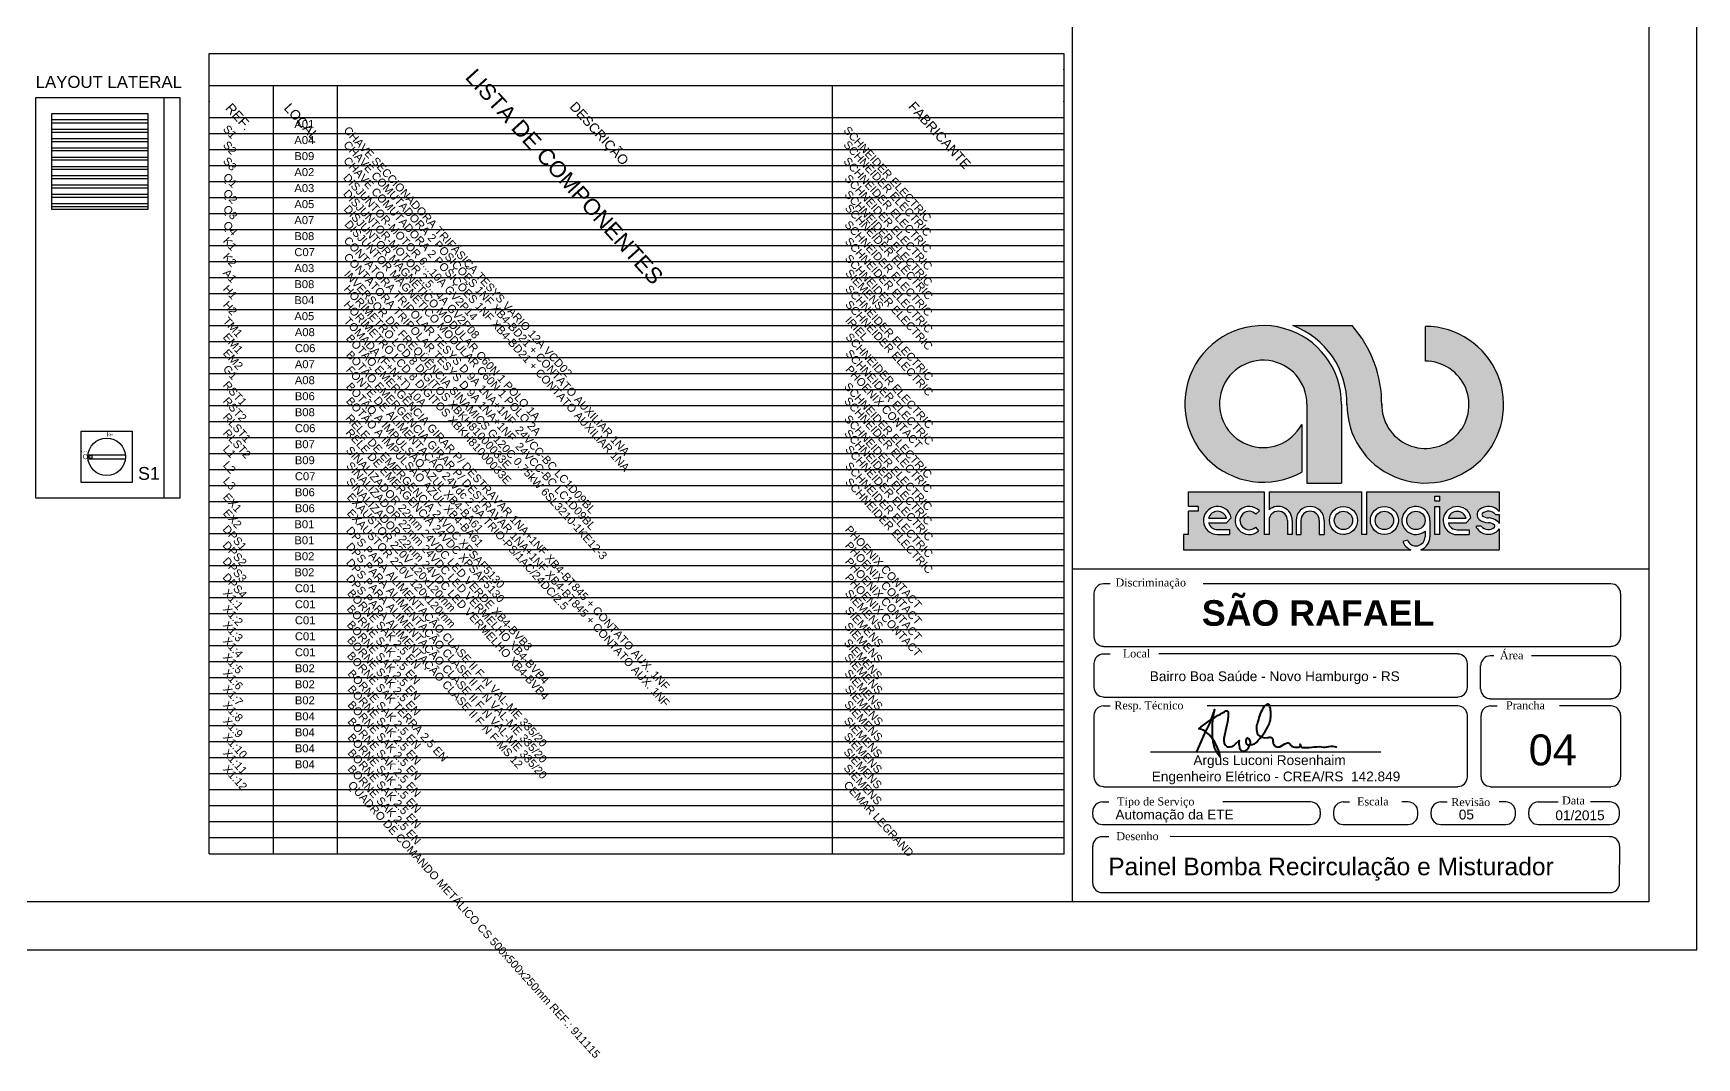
# Model space of a CAD drawing. Header units: millimetres. Extents: x 100 to 940, y 37 to 694.
# Drawn here: x 420 to 940, y 66 to 386 of the extents above; entities that cross this region are included whole.
import ezdxf

# ---------------------------------------------------------------- set-up
doc = ezdxf.new("R2010")
doc.units = ezdxf.units.MM
doc.layers.add('selo', color=7, linetype='Continuous')
doc.styles.add('Notes', font='arial.ttf', dxfattribs={"height": 3})
doc.styles.get("Standard").update_dxf_attribs({"font": 'arial.ttf'})

msp = doc.modelspace()

# ---------------------------------------------------------------- hatches: boundary and pattern name
at = {"layer": 'selo'}
h = msp.add_hatch(color=0, dxfattribs=at)
h.dxf.hatch_style = 1
h.paths.add_polyline_path([(832.33, 294.98), (813.8, 294.98, -0.314958), (830.72, 270.21, 2.411144), (855.21, 294.7), (855.21, 283.86, -2.45129), (841.58, 270.52, 0.182443)])
h.paths.add_polyline_path([(835.35, 243.04), (806.37, 243.04), (806.37, 237.41, -0.642986), (813.63, 234.09), (813.63, 229.71), (812.12, 229.71), (812.12, 234.09, 1), (806.37, 234.09), (806.37, 229.71), (804.86, 229.71), (804.86, 243.04), (781.24, 243.04), (781.24, 238.48), (784.26, 238.48), (784.26, 236.97), (781.23, 236.97), (781.23, 229.71), (779.69, 229.71), (779.69, 224.92), (850.67, 224.92, -0.214084), (848.15, 227.48), (849.6, 227.91, 0.821242), (855.14, 229.01), (855.14, 230.78, -4.60202), (856.65, 234.09), (856.65, 229.01, -0.309238), (853.85, 224.92), (878.25, 224.92), (878.25, 231.45, -0.100697), (877.78, 230.83, -0.45988), (871.2, 231.81), (871.2, 232.32), (872.69, 232.32, 0.427074), (876.81, 232, 0.410877), (876.82, 232.63, 0.186203), (874.92, 233.36, -0.181325), (872.05, 234.44, -0.458616), (872.04, 237.41, -0.41774), (878.25, 236.93), (878.25, 243.04), (836.89, 243.04), (836.89, 229.71), (835.35, 229.71)])
h.paths.add_polyline_path([(834.02, 234.09, -1), (825.25, 234.09, -1)], flags=16)
h.paths.add_polyline_path([(832.51, 234.09, -1), (826.76, 234.09, -1)], flags=0)
h.paths.add_polyline_path([(846.79, 234.09, -1), (838.03, 234.09, -1)], flags=16)
h.paths.add_polyline_path([(845.28, 234.09, -1), (839.54, 234.09, -1)], flags=0)
h.paths.add_polyline_path([(823.59, 234.09), (823.59, 229.71), (822.08, 229.71), (822.08, 234.09, 1), (816.33, 234.09), (816.33, 229.71), (814.82, 229.71), (814.82, 234.09, -1)], flags=16)
h.paths.add_polyline_path([(858.22, 241.69), (859.76, 241.69), (859.76, 240.17), (858.22, 240.17)], flags=16)
h.paths.add_polyline_path([(858.22, 238.48), (859.76, 238.48), (859.76, 229.67), (858.22, 229.67)], flags=16)
h.paths.add_polyline_path([(869.47, 234.88), (867.94, 233.3), (862.39, 233.3, 0.338023), (865.17, 231.18), (868.91, 231.18), (868.91, 229.67), (865.17, 229.67, -2.123663)], flags=16)
h.paths.add_polyline_path([(862.38, 234.78, -0.767778), (867.94, 234.81)], flags=0)
h.paths.add_polyline_path([(803.38, 237.05), (802.27, 236.02, 2.414214), (802.1, 231.96), (803.12, 230.85, -2.414214)], flags=16)
h.paths.add_polyline_path([(794.59, 234.92), (793.05, 233.34), (787.51, 233.34, 0.338023), (790.28, 231.22), (794.03, 231.22), (794.03, 229.71), (790.28, 229.71, -2.123663)], flags=16)
h.paths.add_polyline_path([(793.05, 234.85), (787.5, 234.82, -0.767778)], flags=0)
h.paths.add_polyline_path([(826.76, 234.09, 1), (832.51, 234.09, 1)], flags=0)
h.paths.add_polyline_path([(845.28, 234.09, 1), (839.54, 234.09, 1)], flags=0)
h.paths.add_polyline_path([(849.39, 234.09, 1), (855.14, 234.09, 1)], flags=17)
h.paths.add_polyline_path([(867.94, 234.81, 0.767778), (862.38, 234.78)], flags=0)
h.paths.add_polyline_path([(874.9, 234.87, -0.181325), (877.77, 233.8, -0.101013), (878.25, 233.18), (878.25, 235.92), (877.13, 235.92, 0.427074), (873.01, 236.24, 0.410877), (873, 235.61, 0.186203)], flags=17)
h.paths.add_polyline_path([(793.05, 234.85, 0.767778), (787.5, 234.82)], flags=0)
h = msp.add_hatch(color=0, dxfattribs=at)
h.dxf.hatch_style = 1
h.paths.add_polyline_path([(816.57, 249.21), (816.57, 264.06, -8.182778), (818.19, 270.43), (818.19, 245.77), (829, 245.77), (829, 270.37, 3.718524)])
h = msp.add_hatch(color=0, dxfattribs=at)
h.dxf.hatch_style = 1
h.paths.add_polyline_path([(787.5, 234.82), (793.05, 234.85, 0.767778)])
h.paths.add_polyline_path([(826.76, 234.09, 1), (832.51, 234.09, 1)])
h.paths.add_polyline_path([(839.54, 234.09, 1), (845.28, 234.09, 1)])
h.paths.add_polyline_path([(862.38, 234.78), (867.94, 234.81, 0.767778)])

# ---------------------------------------------------------------- linework, layer by layer
for p, q in [((745, 115), (745, 679)), ((475.23, 130), (475.23, 380)), ((475.23, 380), (742.23, 380)), ((742.23, 380), (742.23, 130)), ((475.23, 370), (742.23, 370)), ((495.23, 370), (495.23, 130)), ((515.23, 370), (515.23, 130)), ((669.91, 370), (669.91, 130)), ((461.1, 366.23), (461.1, 241.08)), ((456.09, 359.22), (426.06, 359.22)), ((475.23, 360), (742.23, 360)), ((426.06, 358.32), (456.09, 358.32)), ((426.06, 356.32), (456.09, 356.32)), ((426.06, 355.42), (456.09, 355.42)), ((426.06, 353.42), (456.09, 353.42)), ((475.23, 355), (742.23, 355)), ((426.06, 352.52), (456.09, 352.52)), ((426.06, 350.51), (456.09, 350.51)), ((426.06, 349.61), (456.09, 349.61)), ((475.23, 350), (742.23, 350)), ((426.06, 347.61), (456.09, 347.61)), ((426.06, 346.71), (456.09, 346.71)), ((426.06, 344.71), (456.09, 344.71)), ((426.06, 343.81), (456.09, 343.81)), ((475.23, 345), (742.23, 345)), ((426.06, 341.8), (456.09, 341.8)), ((426.06, 340.9), (456.09, 340.9)), ((426.06, 338.9), (456.09, 338.9)), ((426.06, 338), (456.09, 338)), ((475.23, 340), (742.23, 340)), ((426.06, 336), (456.09, 336)), ((426.06, 335.09), (456.09, 335.09)), ((426.06, 333.09), (456.09, 333.09)), ((475.23, 335), (742.23, 335)), ((426.06, 332.19), (456.09, 332.19)), ((475.23, 330), (742.23, 330)), ((475.23, 325), (742.23, 325)), ((475.23, 320), (742.23, 320)), ((475.23, 315), (742.23, 315)), ((475.23, 310), (742.23, 310)), ((475.23, 305), (742.23, 305)), ((475.23, 300), (742.23, 300)), ((475.23, 295), (742.23, 295)), ((475.23, 290), (742.23, 290)), ((475.23, 285), (742.23, 285)), ((475.23, 280), (742.23, 280)), ((475.23, 275), (742.23, 275)), ((475.23, 270), (742.23, 270)), ((475.23, 265), (742.23, 265)), ((475.23, 260), (742.23, 260)), ((475.23, 255), (742.23, 255)), ((437.33, 253.97), (438.67, 254.64)), ((437.33, 253.97), (438.67, 253.3)), ((437.37, 254.64), (449.02, 254.64)), ((437.37, 253.3), (449.02, 253.3)), ((438.67, 253.3), (438.67, 254.64)), ((475.23, 250), (742.23, 250)), ((475.23, 245), (742.23, 245)), ((475.23, 240), (742.23, 240)), ((475.23, 235), (742.23, 235)), ((475.23, 230), (742.23, 230)), ((475.23, 225), (742.23, 225)), ((475.23, 220), (742.23, 220)), ((475.23, 215), (742.23, 215)), ((475.23, 210), (742.23, 210)), ((475.23, 205), (742.23, 205)), ((475.23, 200), (742.23, 200)), ((475.23, 195), (742.23, 195)), ((475.23, 190), (742.23, 190)), ((475.23, 185), (742.23, 185)), ((475.23, 180), (742.23, 180)), ((475.23, 175), (742.23, 175)), ((475.23, 170), (742.23, 170)), ((475.23, 165), (742.23, 165)), ((475.23, 160), (742.23, 160)), ((475.23, 155), (742.23, 155)), ((475.23, 150), (742.23, 150)), ((475.23, 145), (742.23, 145)), ((475.23, 140), (742.23, 140)), ((475.23, 135), (742.23, 135)), ((475.23, 135), (742.23, 135)), ((475.23, 130), (742.23, 130))]:
    msp.add_line(p, q)
for points in [[(100, 100), (940, 100), (940, 693.94), (100, 693.94)], [(150, 679), (925, 679), (925, 115), (150, 115)], [(421.05, 366.23), (466.11, 366.23), (466.11, 241.08), (421.05, 241.08)], [(426.06, 361.23), (456.09, 361.23), (456.09, 331.19), (426.06, 331.19)], [(435.19, 261.98), (451.21, 261.98), (451.21, 245.96), (435.19, 245.96)]]:
    msp.add_lwpolyline(points, close=True)
msp.add_circle((443.2, 253.97), 5.87)
for p in [(742.23, 375), (742.23, 370), (475.23, 365), (475.23, 365), (742.23, 365), (742.23, 360), (742.23, 355), (742.23, 350), (742.23, 345), (742.23, 340), (742.23, 335), (742.23, 330), (742.23, 325), (742.23, 320), (742.23, 315), (742.23, 310), (742.23, 305), (742.23, 300), (742.23, 300), (742.23, 295), (742.23, 290), (742.23, 285), (742.23, 280), (742.23, 275), (742.23, 270), (742.23, 265), (742.23, 230), (742.23, 225), (742.23, 220), (484.86, 215), (484.86, 215), (742.23, 215), (742.23, 210), (742.23, 205), (742.23, 200), (742.23, 195), (742.23, 190), (742.23, 185), (742.23, 180), (742.23, 175), (742.23, 170), (742.23, 160), (742.23, 150), (742.23, 145), (742.23, 140), (742.23, 135), (742.23, 130)]:
    msp.add_point(p)
at = {"layer": 'selo', "color": 0}
for p, q in [((813.8, 294.98), (832.33, 294.98)), ((855.21, 283.86), (855.21, 294.7)), ((818.19, 270.43), (818.19, 245.77)), ((829, 270.37), (829, 245.77)), ((816.57, 264.06), (816.57, 249.21)), ((818.19, 245.77), (829, 245.77)), ((781.24, 238.48), (781.24, 243.04)), ((781.24, 243.04), (804.86, 243.04)), ((804.86, 243.04), (804.86, 229.71)), ((806.37, 243.04), (806.37, 237.41)), ((806.37, 243.04), (835.35, 243.04)), ((835.35, 229.71), (835.35, 243.04)), ((836.89, 243.04), (878.25, 243.04)), ((836.89, 229.71), (836.89, 243.01)), ((858.22, 240.17), (858.22, 241.69)), ((858.22, 241.69), (859.76, 241.69)), ((858.22, 240.17), (859.76, 240.17)), ((859.76, 240.17), (859.76, 241.69)), ((878.25, 243.04), (878.25, 236.93)), ((781.23, 229.71), (781.23, 236.97)), ((784.26, 236.97), (781.23, 236.97)), ((784.26, 238.48), (781.24, 238.48)), ((784.26, 238.48), (784.26, 236.97)), ((787.5, 234.82), (793.05, 234.85)), ((793.05, 233.34), (794.59, 234.92)), ((802.27, 236.02), (803.38, 237.05)), ((806.37, 234.09), (806.37, 229.71)), ((812.12, 234.09), (812.12, 229.71)), ((813.63, 234.09), (813.63, 229.71)), ((814.82, 234.09), (814.82, 229.71)), ((816.33, 234.09), (816.33, 229.71)), ((822.08, 234.09), (822.08, 229.71)), ((823.59, 234.09), (823.59, 229.71)), ((856.65, 234.09), (856.65, 229.01)), ((858.22, 229.67), (858.22, 238.48)), ((858.22, 238.48), (859.76, 238.48)), ((859.76, 229.67), (859.76, 238.48)), ((862.38, 234.78), (867.94, 234.81)), ((867.94, 233.3), (869.47, 234.88)), ((877.13, 235.92), (878.25, 235.92)), ((878.25, 235.92), (878.25, 233.18)), ((781.23, 229.71), (779.69, 229.71)), ((779.69, 229.71), (779.69, 224.92)), ((787.51, 233.34), (793.05, 233.34)), ((790.28, 231.22), (794.03, 231.22)), ((790.28, 229.71), (794.03, 229.71)), ((794.03, 231.22), (794.03, 229.71)), ((802.1, 231.96), (803.12, 230.85)), ((806.37, 229.71), (804.86, 229.71)), ((813.63, 229.71), (812.12, 229.71)), ((814.82, 229.71), (816.33, 229.71)), ((822.08, 229.71), (823.59, 229.71)), ((830.17, 229.74), (829.63, 229.71)), ((836.89, 229.71), (835.35, 229.71)), ((855.14, 230.78), (855.14, 229.01)), ((859.76, 229.67), (858.22, 229.67)), ((862.39, 233.3), (867.94, 233.3)), ((865.17, 231.18), (868.91, 231.18)), ((865.17, 229.67), (868.91, 229.67)), ((868.91, 231.18), (868.91, 229.67)), ((872.69, 232.32), (871.2, 232.32)), ((871.2, 231.81), (871.2, 232.32)), ((878.25, 231.45), (878.25, 224.92)), ((779.69, 224.92), (850.67, 224.92)), ((849.6, 227.91), (848.15, 227.48)), ((853.85, 224.92), (878.25, 224.92)), ((745, 219), (925, 219)), ((756.69, 214.33), (754.66, 214.33)), ((913.21, 214.33), (785.84, 214.33)), ((751.61, 211.28), (751.61, 197.78)), ((916.26, 197.78), (916.26, 211.28)), ((754.66, 194.73), (913.21, 194.73)), ((754.66, 192.4), (756.69, 192.4)), ((865.35, 192.4), (771.93, 192.4)), ((751.61, 189.35), (751.61, 181.99)), ((868.39, 181.99), (868.39, 189.35)), ((872.46, 181.43), (872.46, 188.79)), ((876.56, 191.84), (875.51, 191.84)), ((913.21, 191.84), (888.36, 191.84)), ((916.26, 181.43), (916.26, 188.79)), ((754.66, 178.94), (865.35, 178.94)), ((875.51, 178.39), (913.21, 178.39)), ((751.61, 173.14), (751.61, 153.98)), ((754.66, 176.19), (756.69, 176.19)), ((865.35, 176.19), (787, 176.19)), ((868.39, 153.98), (868.39, 173.14)), ((872.55, 173.14), (872.55, 153.98)), ((875.6, 176.19), (877.63, 176.19)), ((913.21, 176.19), (897.13, 176.19)), ((916.26, 153.98), (916.26, 173.14)), ((769.31, 161.86), (841.3, 161.86)), ((754.66, 150.93), (865.35, 150.93)), ((875.6, 150.93), (913.21, 150.93)), ((754.31, 146.2), (756.34, 146.2)), ((819.36, 146.2), (791.92, 146.2)), ((829.52, 146.2), (831.56, 146.2)), ((849.85, 146.2), (847.82, 146.2)), ((860.01, 146.2), (862.05, 146.2)), ((880.34, 146.2), (878.31, 146.2)), ((890.51, 146.2), (896.7, 146.2)), ((912.87, 146.2), (906.79, 146.2)), ((751.26, 143.15), (751.26, 142.13)), ((822.41, 142.13), (822.41, 143.15)), ((826.47, 143.15), (826.47, 142.13)), ((852.9, 142.13), (852.9, 143.15)), ((856.97, 143.15), (856.97, 142.13)), ((883.39, 142.13), (883.39, 143.15)), ((887.46, 143.15), (887.46, 142.13)), ((915.92, 142.13), (915.92, 143.15)), ((754.31, 139.08), (819.36, 139.08)), ((754.31, 135.36), (756.34, 135.36)), ((912.72, 135.31), (775.47, 135.36)), ((829.52, 139.08), (849.85, 139.08)), ((860.01, 139.08), (880.34, 139.08)), ((890.51, 139.08), (912.87, 139.08)), ((751.26, 132.31), (751.26, 120.82)), ((915.89, 120.81), (915.94, 132.31)), ((754.31, 117.82), (912.89, 117.82))]:
    msp.add_line(p, q, dxfattribs=at)
msp.add_lwpolyline([(745, 115), (745, 219), (925, 219), (925, 115)], close=True, dxfattribs=at)
at = {"layer": 'selo', "color": 0, "linetype": 'Continuous', "lineweight": 40, "transparency": 33554687}
msp.add_lwpolyline([(783.71, 161.57), (786.63, 168.22, 0.05993), (789.33, 175.04, 0.114734), (789.08, 163.67, 0.105575), (791.11, 160.29, 0.152792), (787.63, 167.08, 0.174248), (784.39, 169.03, -0.042414), (791.18, 173.62, 0.031525), (792.89, 174.61, -0.590951), (793.63, 173.83, -0.072), (793.17, 170.24), (792.28, 166.01, 0.292783), (793.28, 163.42, 0.292783), (795.87, 164.34), (797.01, 165.37, 0.084237), (797.12, 163.21, 0.426622), (798.79, 162.03, 0.240648), (800.53, 164.41, 0.382176), (799.64, 166.16, 0.493606), (799.64, 163.99, 0.220907), (802.42, 164.77, 0.080728), (806.4, 170.45, 0.11357), (806.91, 174.35, 0.101958), (806.48, 176.38, 0.356196), (805.74, 176.66, 0.192525), (804.76, 175.82, 0.098877), (802.91, 171.31, 0.195151), (802.81, 167.22, 0.246302), (805.86, 166.26, -0.124424), (807.06, 166.31, -0.323775), (807.56, 165.76, 0.115641), (807.71, 164.34, 0.432756), (809.7, 163.42, -0.031443), (811.86, 164.54, -0.343208), (812.82, 164.33, 0.248336), (814.47, 163.28), (815.44, 163.24, 0.553873), (816.15, 164.19, 0.474188), (817.24, 163.13, 0.048993), (820.55, 163.35, -0.070964), (823.46, 163.31, 0.086771), (825.09, 163.52, -0.151332), (827.53, 163.24)], format="xyb", dxfattribs=at)
at = {"layer": 'selo', "color": 0}
for centre, radius in [((829.63, 234.09), 4.38), ((829.63, 234.09), 2.87), ((842.41, 234.09), 4.38), ((842.41, 234.09), 2.87), ((852.26, 234.09), 2.87)]:
    msp.add_circle(centre, radius, dxfattribs=at)
for centre, radius, start, end in [((804.54, 270.51), 24.47, 359.68, 299.4716), ((804.56, 270.5), 26.17, 359.3799, 69.3088), ((855.19, 270.24), 24.47, 179.3659, 89.9528), ((804.56, 270.5), 37.02, 359.3542, 41.3911), ((804.55, 270.5), 13.64, 359.6979, 331.8281), ((855.21, 270.23), 13.63, 178.8138, 90), ((790.28, 234.09), 4.38, 10.8601, 270), ((790.28, 234.09), 2.87, 15.2617, 165.3268), ((800.16, 234.08), 4.38, 42.6221, 312.6221), ((800.16, 234.08), 2.87, 42.6221, 312.6221), ((809.24, 234.09), 4.38, 0, 130.9618), ((809.24, 234.09), 2.87, 0, 180), ((819.2, 234.09), 4.38, 0, 180), ((819.2, 234.09), 2.87, 0, 180), ((852.26, 234.09), 4.38, 0, 310.9618), ((865.17, 234.05), 4.38, 10.8601, 270), ((865.17, 234.05), 2.87, 15.2617, 165.3268), ((873.33, 235.92), 1.96, 130.762, 229.3098), ((874.91, 234.1), 4.38, 40.2262, 130.9152), ((874.91, 237.73), 4.37, 229.0108, 270.0418), ((873.33, 235.92), 0.45, 127.1355, 232.2591), ((874.9, 237.7), 2.82, 227.7757, 270.1536), ((874.91, 234.11), 2.86, 39.285, 131.7894), ((874.91, 230.51), 4.37, 49.0108, 90.0418), ((790.28, 234.09), 2.87, 195.2942, 270), ((852.26, 229.01), 2.87, 202.4229, 0), ((852.26, 229.01), 4.38, 291.2656, 0), ((865.17, 234.05), 2.87, 195.2942, 270), ((874.91, 234.14), 4.38, 212.1283, 310.9152), ((874.91, 234.13), 2.86, 219.285, 311.7894), ((874.92, 230.54), 2.82, 47.7757, 90.1536), ((876.49, 232.32), 0.45, 307.1355, 52.2591), ((876.49, 232.32), 1.96, 26.2375, 49.3098), ((876.49, 232.32), 1.96, 310.762, 333.7625), ((852.26, 229.01), 4.38, 200.3996, 248.7344), ((754.66, 211.28), 3, 90, 180), ((913.21, 211.28), 3, 0, 90), ((754.66, 197.78), 3, 180, 270), ((913.21, 197.78), 3, 270, 0), ((754.66, 189.35), 3, 90, 180), ((865.35, 189.35), 3, 0, 90), ((875.51, 188.79), 3, 90, 180), ((913.21, 188.79), 3, 0, 90), ((754.66, 181.99), 3, 180, 270), ((865.35, 181.99), 3, 270, 0), ((875.51, 181.43), 3, 180, 270), ((913.21, 181.43), 3, 270, 0), ((754.66, 173.14), 3, 90, 180), ((865.35, 173.14), 3, 0, 90), ((875.6, 173.14), 3, 90, 180), ((913.21, 173.14), 3, 0, 90), ((754.66, 153.98), 3, 180, 270), ((865.35, 153.98), 3, 270, 0), ((875.6, 153.98), 3, 180, 270), ((913.21, 153.98), 3, 270, 0), ((754.31, 143.15), 3, 90, 180), ((819.36, 143.15), 3, 0, 90), ((829.52, 143.15), 3, 90, 180), ((849.85, 143.15), 3, 0, 90), ((860.01, 143.15), 3, 90, 180), ((880.34, 143.15), 3, 0, 90), ((890.51, 143.15), 3, 90, 180), ((912.87, 143.15), 3, 0, 90), ((754.31, 142.13), 3, 180, 270), ((819.36, 142.13), 3, 270, 0), ((829.52, 142.13), 3, 180, 270), ((849.85, 142.13), 3, 270, 0), ((860.01, 142.13), 3, 180, 270), ((880.34, 142.13), 3, 270, 0), ((890.51, 142.13), 3, 180, 270), ((912.87, 142.13), 3, 270, 0), ((754.31, 132.31), 3, 90, 180), ((912.89, 132.31), 3, 0, 90), ((754.31, 120.82), 3, 180, 270), ((912.89, 120.82), 3, 270, 0)]:
    msp.add_arc(centre, radius, start, end, dxfattribs=at)

# ---------------------------------------------------------------- texts
at = {"style": 'Notes'}
for s, height, p in [('LISTA DE COMPONENTES', 5, (554.95, 372.35)), ('REF.', 3, (480.11, 362.75)), ('LOCAL.', 3, (498.39, 362.75)), ('DESCRIÇÃO', 3, (587.64, 363.21)), ('FABRICANTE', 3, (693.45, 363.24)), ('S1', 2.5, (479.36, 356.24)), ('CHAVE SECCIONADORA TRIFÁSICA TESYS VARIO 12A VCD02', 2.5, (517.07, 355.82)), ('SCHNEIDER ELECTRIC', 2.5, (673.24, 355.84)), ('S2', 2.5, (479.36, 351.24)), ('CHAVE COMUTADORA 2 POSIÇÕES 1NF XB4-BD21 + CONTATO AUXILIAR 1NA', 2.5, (516.97, 351.31)), ('SCHNEIDER ELECTRIC', 2.5, (673.24, 351.33)), ('S3', 2.5, (479.36, 346.24)), ('CHAVE COMUTADORA 2 POSIÇÕES 1NF XB4-BD21 + CONTATO AUXILIAR 1NA', 2.5, (516.97, 346.32)), ('SCHNEIDER ELECTRIC', 2.5, (673.24, 346.17)), ('Q1', 2.5, (479.36, 341.24)), ('DISJUNTOR-MOTOR 6...10A GV2P14', 2.5, (516.93, 341.03)), ('SCHNEIDER ELECTRIC', 2.5, (673.54, 340.76)), ('Q2', 2.5, (479.36, 336.24)), ('DISJUNTOR-MOTOR 2,5...4A GV2P08', 2.5, (516.93, 336.03)), ('DISJUNTOR MAGNÉTICO MODULAR C60N 1 POLO 1A', 2.5, (517.11, 331.23)), ('SCHNEIDER ELECTRIC', 2.5, (673.54, 335.76)), ('SCHNEIDER ELECTRIC', 2.5, (673.7, 331.51)), ('Q3', 2.5, (479.36, 331.24)), ('DISJUNTOR MAGNÉTICO MODULAR C60N 1 POLO 2A', 2.5, (517.36, 326.5)), ('SCHNEIDER ELECTRIC', 2.5, (673.56, 326.36)), ('K1', 2.5, (479.36, 321.24)), ('Q4', 2.5, (479.36, 326.24)), ('CONTATORA TRIPOLAR TESYS D 9A 1NA+1NF  24VCC\xadBC LC1D09BL', 2.5, (517.09, 321.39)), ('SCHNEIDER ELECTRIC', 2.5, (673.67, 321.1)), ('K2', 2.5, (479.36, 316.24)), ('CONTATORA TRIPOLAR TESYS D 9A 1NA+1NF  24VCC\xadBC LC1D09BL', 2.5, (517.09, 316.27)), ('SCHNEIDER ELECTRIC', 2.5, (673.67, 315.78)), ('A1', 2.5, (479.36, 311.24)), ('INVERSOR DE FREQÜÊNCIA SINAMICS G120C 0.75kW 6SL3210-1KE12-3', 2.5, (517.2, 310.79)), ('SIEMENS', 2.5, (673.82, 311.2)), ('H1', 2.5, (479.36, 306.24)), ('HORÍMETRO LCD 8 DÍGITOS XBKH81000033E ', 2.5, (517.1, 306.21)), ('SCHNEIDER ELECTRIC', 2.5, (673.77, 306.22)), ('H2', 2.5, (479.36, 301.24)), ('HORÍMETRO LCD 8 DÍGITOS XBKH81000033E ', 2.5, (517.1, 301.35)), ('SCHNEIDER ELECTRIC', 2.5, (673.77, 301.42)), ('TM1', 2.5, (479.36, 296.24)), ('TOMADA (F+N+T) 10A', 2.5, (517.13, 296.24)), ('IRIEL', 2.5, (673.77, 296.42)), ('EM1', 2.5, (479.36, 291.24)), ('BOTÃO EMERGÊNCIA GIRAR P/ DESTRAVAR 1NA+1NF XB4-BT845 + CONTATO AUX. 1NF', 2.5, (517.82, 290.86)), ('SCHNEIDER ELECTRIC', 2.5, (673.86, 291.28)), ('EM2', 2.5, (479.36, 286.24)), ('BOTÃO EMERGÊNCIA GIRAR P/ DESTRAVAR 1NA+1NF XB4-BT845 + CONTATO AUX. 1NF', 2.5, (517.82, 285.68)), ('SCHNEIDER ELECTRIC', 2.5, (673.86, 286.1)), ('G1', 2.5, (479.36, 281.24)), ('FONTE DE ALIMENTAÇÃO 24Vdc 2,5A TRIO-PS/1AC/24DC/2.5', 2.5, (517.83, 280.94)), ('PHOENIX CONTACT', 2.5, (673.86, 281.1)), ('RST1', 2.5, (479.36, 276.24)), ('BOTÃO A IMPULSÃO AZUL XB4-BA61', 2.5, (517.83, 275.78)), ('SCHNEIDER ELECTRIC', 2.5, (673.42, 275.75)), ('RST2', 2.5, (479.36, 271.24)), ('BOTÃO A IMPULSÃO AZUL XB4-BA61', 2.5, (517.83, 271.27)), ('SCHNEIDER ELECTRIC', 2.5, (673.42, 271.25)), ('RLST1', 2.5, (479.37, 266.24)), ('RELE DE EMERGENCIA 24VDC XPSAF5130', 2.5, (517.7, 265.88)), ('SCHNEIDER ELECTRIC', 2.5, (673.48, 265.64)), ('RLST2', 2.5, (479.37, 261.24)), ('RELE DE EMERGENCIA 24VDC XPSAF5130', 2.5, (517.7, 261.38)), ('SCHNEIDER ELECTRIC', 2.5, (673.48, 261.14)), ('L1', 2.5, (479.37, 256.24)), ('SINALIZADOR 22mm 24VDC LED VERDE XB4-BVB3', 2.5, (517.78, 255.85)), ('SCHNEIDER ELECTRIC', 2.5, (673.78, 256.15)), ('L2', 2.5, (479.37, 251.24)), ('SINALIZADOR 22mm 24VDC LED VERMELHO XB4-BVB4', 2.5, (517.88, 251.04)), ('SCHNEIDER ELECTRIC', 2.5, (673.74, 250.93)), ('L3', 2.5, (479.37, 246.24)), ('SINALIZADOR 22mm 24VDC LED VERMELHO XB4-BVB4', 2.5, (517.88, 246.1)), ('SCHNEIDER ELECTRIC', 2.5, (673.74, 245.99)), ('EX1', 2.5, (479.37, 241.24)), ('EXAUSTOR 220V 120x120mm', 2.5, (518.07, 241.26)), ('EX2', 2.5, (479.37, 236.24)), ('EXAUSTOR 220V 120x120mm', 2.5, (518.07, 236.26)), ('DPS1', 2.5, (479.25, 231.24)), ('DPS PARA ALIMENTAÇÃO CLASE II F-N VAL-ME 335/20', 2.5, (517.85, 230.8)), ('PHOENIX CONTACT', 2.5, (673.7, 231.08)), ('DPS2', 2.5, (479.25, 226.24)), ('DPS PARA ALIMENTAÇÃO CLASE II F-N VAL-ME 335/20', 2.5, (517.85, 225.8)), ('PHOENIX CONTACT', 2.5, (673.7, 226.08)), ('DPS3', 2.5, (479.25, 221.24)), ('DPS PARA ALIMENTAÇÃO CLASE II F-N VAL-ME 335/20', 2.5, (517.85, 220.8)), ('PHOENIX CONTACT', 2.5, (673.7, 221.08)), ('DPS4', 2.5, (479.25, 216.24)), ('DPS PARA ALIMENTAÇÃO CLASE II F-N F-MS 12', 2.5, (517.85, 215.8)), ('PHOENIX CONTACT', 2.5, (673.7, 216.08)), ('X1:1', 2.5, (479.37, 211.24)), ('BORNE SAK 2.5 EN', 2.5, (518.17, 211.19)), ('SIEMENS', 2.5, (673.67, 211.2)), ('X1:2', 2.5, (479.37, 206.24)), ('X1:3', 2.5, (479.37, 201.24)), ('BORNE SAK 2.5 EN', 2.5, (518.04, 206.34)), ('BORNE SAK 2.5 EN', 2.5, (518.07, 201.39)), ('SIEMENS', 2.5, (673.68, 205.82)), ('X1:4', 2.5, (479.37, 196.24)), ('BORNE SAK 2.5 EN', 2.5, (518.14, 196.58)), ('SIEMENS', 2.5, (673.51, 200.86)), ('X1:5', 2.5, (479.37, 191.24)), ('BORNE SAK TERRA 2.5 EN', 2.5, (518.1, 191.71)), ('SIEMENS', 2.5, (673.37, 195.73)), ('SIEMENS', 2.5, (673.52, 191.17)), ('X1:6', 2.5, (479.37, 186.24)), ('BORNE SAK 2.5 EN', 2.5, (518.29, 186.11)), ('SIEMENS', 2.5, (673.53, 186.19)), ('X1:7', 2.5, (479.37, 181.24)), ('BORNE SAK 2.5 EN', 2.5, (518.29, 181.23)), ('SIEMENS', 2.5, (673.63, 181.31)), ('X1:8', 2.5, (479.37, 176.24)), ('BORNE SAK 2.5 EN', 2.5, (518.29, 176.38)), ('SIEMENS', 2.5, (673.49, 176.47)), ('X1:9', 2.5, (479.37, 171.24)), ('BORNE SAK 2.5 EN', 2.5, (518.29, 171.16)), ('SIEMENS', 2.5, (673.36, 171.33)), ('X1:10', 2.5, (479.37, 166.24)), ('BORNE SAK 2.5 EN', 2.5, (518.29, 166.18)), ('SIEMENS', 2.5, (673.32, 166.46)), ('X1:11', 2.5, (479.37, 161.24)), ('BORNE SAK 2.5 EN', 2.5, (518.29, 161.34)), ('SIEMENS', 2.5, (673.28, 161.61)), ('X1:12', 2.5, (479.37, 156.24)), ('BORNE SAK 2.5 EN', 2.5, (518.29, 156.34)), ('SIEMENS', 2.5, (673.28, 156.61)), ('QUADRO DE COMANDO METÁLICO CS 500x500x250mm REF.: 911115', 2.5, (518.4, 151.31)), ('CEMAR LEGRAND', 2.5, (673.28, 151.34))]:
    msp.add_text(s, height=height, rotation=312.1646, dxfattribs=at).set_placement(p)
for s, p in [('A01', (501.85, 356.66)), ('A04', (501.85, 351.66)), ('B09', (501.85, 346.66)), ('A02', (501.85, 341.66)), ('A03', (501.85, 336.66)), ('A05', (501.85, 331.66)), ('A07', (501.85, 326.66)), ('B08', (501.85, 321.66)), ('C07', (501.85, 316.66)), ('A03', (501.85, 311.66)), ('B08', (501.85, 306.66)), ('B04', (501.85, 301.66)), ('A05', (501.85, 296.66)), ('A08', (502.01, 291.66)), ('C06', (502.01, 286.66)), ('A07', (502.01, 281.66)), ('A08', (502.01, 276.66)), ('B06', (502.01, 271.66)), ('B08', (502.01, 266.66)), ('C06', (502.01, 261.66)), ('B07', (502.01, 256.66)), ('B09', (502.01, 251.66)), ('C07', (502.01, 246.66)), ('B06', (502.01, 241.66)), ('B06', (502.01, 236.66)), ('B01', (501.87, 231.66)), ('B01', (501.87, 226.66)), ('B02', (501.87, 221.66)), ('B02', (501.87, 216.66)), ('C01', (502.01, 211.66)), ('C01', (502.01, 206.66)), ('C01', (502.01, 201.66)), ('C01', (502.01, 196.66)), ('C01', (502.01, 191.66)), ('B02', (502.01, 186.66)), ('B02', (502.01, 181.66)), ('B02', (502.01, 176.66)), ('B04', (502.01, 171.66)), ('B04', (502.01, 166.66)), ('B04', (502.01, 161.66)), ('B04', (502.01, 156.66))]:
    msp.add_text(s, height=2.5, dxfattribs=at).set_placement(p)
at = {"attachment_point": 1, "style": 'Notes'}
for s, width, insert, char_height in [('LAYOUT LATERAL', 141.5358, (421.03, 372.96), 3.75), ('I', 9.573, (443.08, 261.76), 1.5), ('ON', 8.4126, (443.77, 261.18), 0.601), ('OFF', 11.6036, (435.36, 255.93), 0.601), ('O', 7.8324, (435.72, 254.75), 1.5), ('S1', 3.5666, (453.01, 250.79), 4.005)]:
    msp.add_mtext_dynamic_manual_height_columns(s, width=width, gutter_width=15, heights=[0], dxfattribs=dict(at, insert=insert, char_height=char_height))
at = {"layer": 'selo', "color": 0, "attachment_point": 1}
for s, insert, char_height, width in [('\\FTIMES.TTF;Discriminação', (758.42, 215.97), 2.5, 101.64), ('\\FTIMES.TTF;Local', (760.69, 193.8), 2.5, 81.312), ('\\FTIMES.TTF;Área', (878.5, 193.24), 2.5, 81.312), ('\\FTIMES.TTF;Resp. Técnico', (758.04, 177.58), 2.5, 101.64), ('\\FTIMES.TTF;Prancha', (880.4, 177.58), 2.5, 101.64), ('04', (887.5, 167.25), 9.667, 225.5527), ('\\FTIMES.TTF;Tipo de Serviço', (758.94, 147.56), 2.5, 101.64), ('\\FTIMES.TTF;Escala', (833.89, 147.56), 2.5, 40.656), ('{\\Ftimes.ttf|c0;Revisão}', (863.3, 147.37), 2.5, 101.64), ('\\FTIMES.TTF;Data', (897.92, 147.87), 2.5, 40.656), ('Automação da ETE', (758.38, 143.74), 3.0492, 71.148), ('05', (865.66, 143.74), 3.049, 71.148), ('01/2015', (895.83, 143.51), 3.049, 71.148), ('{\\Ftimes.ttf|c0;Desenho}', (758.66, 136.72), 2.5, 101.64), ('Painel Bomba Recirculação e Misturador', (756.12, 128.75), 5.5, 331.5847)]:
    msp.add_mtext(s, dxfattribs=dict(at, insert=insert, char_height=char_height, width=width))
for s, insert, char_height in [('{\\fArial|b1|i0|c0|p34;SÃO RAFAEL}', (785.37, 209.19), 8), ('Bairro Boa Saúde - Novo Hamburgo - RS', (769.1, 186.95), 3.0492), ('           Argus Luconi Rosenhaim\\PEngenheiro Elétrico - CREA/RS  142.849', (769.72, 160.73), 3.0492)]:
    msp.add_mtext(s, dxfattribs=dict(at, insert=insert, char_height=char_height))

doc.saveas('drawing.dxf')
